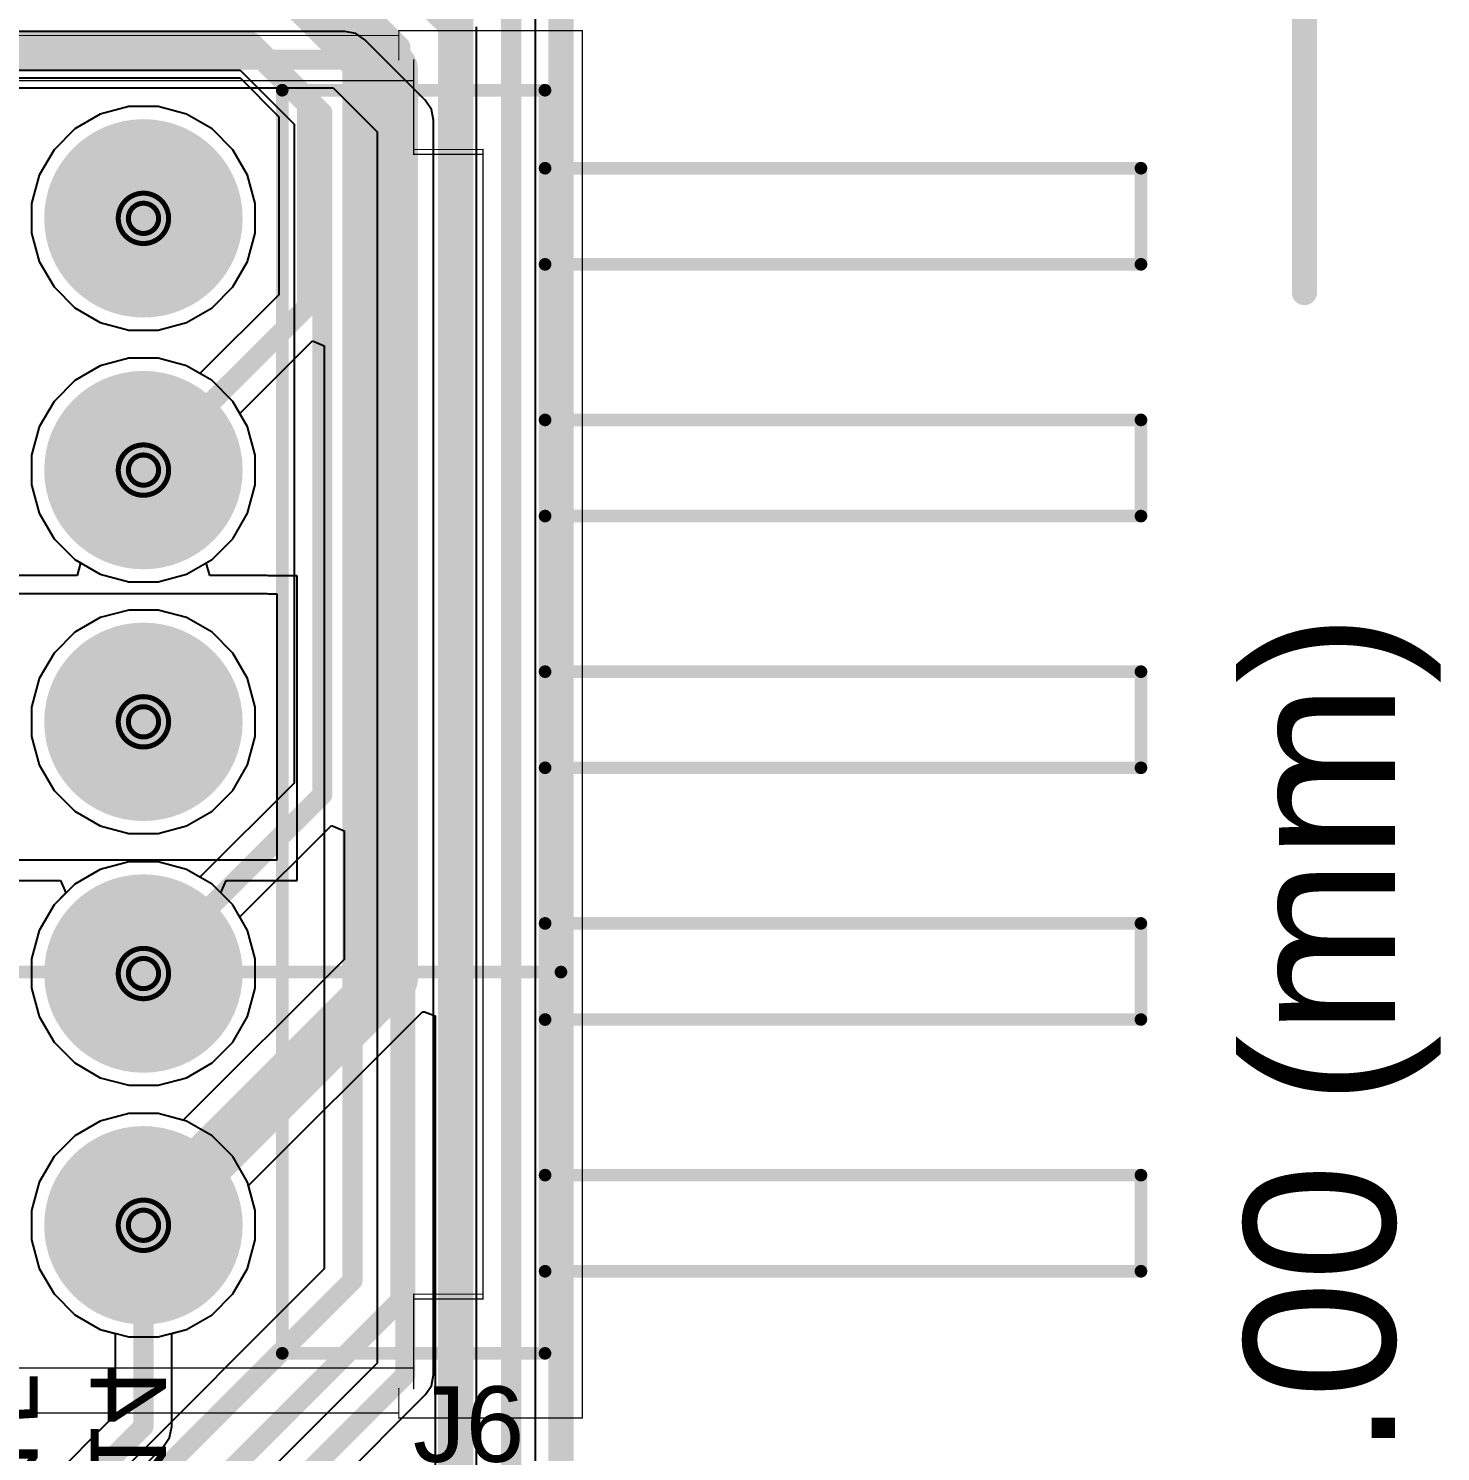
# Model space of a CAD drawing. Header units: inches. Extents: x -6 to 430, y 0 to 90.
# Drawn here: x 39.63 to 53.87, y 20.16 to 34.52 of the extents above; entities that cross this region are included whole.
import ezdxf

# ---------------------------------------------------------------- set-up
doc = ezdxf.new("R2010")
doc.units = ezdxf.units.IN
for name, color, linetype in [('Board_Outline', 56, 'Continuous'), ('Bottom Layer', 5, 'Continuous'), ('Bottom Overlay', 54, 'Continuous'), ('Bottom Solder', 6, 'Continuous'), ('Drill Drawing', 1, 'Continuous'), ('Layer 1', 16, 'Continuous'), ('Layer 2', 76, 'Continuous'), ('Mechanical 1', 6, 'Continuous'), ('Multi-Layer', 9, 'Continuous'), ('Pad Holes', 156, 'Continuous'), ('Top Layer', 1, 'Continuous'), ('Top Overlay', 2, 'Continuous'), ('Top Solder', 216, 'Continuous')]:
    doc.layers.add(name, color=color, linetype=linetype)
doc.styles.add('Arial', font='', dxfattribs={"height": 0.2})
doc.styles.get('Arial').set_extended_font_data('Arial')

msp = doc.modelspace()

# ---------------------------------------------------------------- hatches: boundary and pattern name
at = {"layer": 'Bottom Layer'}
h = msp.add_hatch(color=5, dxfattribs=at)
edge = h.paths.add_edge_path()
edge.add_arc((40.789, 32.605), 0.95, 0, 360)
h = msp.add_hatch(color=5, dxfattribs=at)
edge = h.paths.add_edge_path()
edge.add_arc((40.789, 30.065), 0.95, 0, 360)
h = msp.add_hatch(color=5, dxfattribs=at)
edge = h.paths.add_edge_path()
edge.add_arc((40.789, 27.525), 0.95, 0, 360)
h = msp.add_hatch(color=5, dxfattribs=at)
edge = h.paths.add_edge_path()
edge.add_arc((40.789, 24.985), 0.95, 0, 360)
h = msp.add_hatch(color=5, dxfattribs=at)
edge = h.paths.add_edge_path()
edge.add_arc((40.789, 22.445), 0.95, 0, 360)
at = {"layer": 'Bottom Solder'}
h = msp.add_hatch(color=6, dxfattribs=at)
edge = h.paths.add_edge_path()
edge.add_arc((40.789, 32.605), 1.001, 0, 360)
h = msp.add_hatch(color=6, dxfattribs=at)
edge = h.paths.add_edge_path()
edge.add_arc((40.789, 30.065), 1.001, 0, 360)
h = msp.add_hatch(color=6, dxfattribs=at)
edge = h.paths.add_edge_path()
edge.add_arc((40.789, 27.525), 1.001, 0, 360)
h = msp.add_hatch(color=6, dxfattribs=at)
edge = h.paths.add_edge_path()
edge.add_arc((40.789, 24.985), 1.001, 0, 360)
h = msp.add_hatch(color=6, dxfattribs=at)
edge = h.paths.add_edge_path()
edge.add_arc((40.789, 22.445), 1.001, 0, 360)
at = {"layer": 'Layer 1'}
h = msp.add_hatch(color=16, dxfattribs=at)
edge = h.paths.add_edge_path()
edge.add_arc((40.789, 32.605), 0.95, 0, 360)
h = msp.add_hatch(color=16, dxfattribs=at)
edge = h.paths.add_edge_path()
edge.add_arc((40.789, 30.065), 0.95, 0, 360)
h = msp.add_hatch(color=16, dxfattribs=at)
edge = h.paths.add_edge_path()
edge.add_arc((40.789, 27.525), 0.95, 0, 360)
h = msp.add_hatch(color=16, dxfattribs=at)
edge = h.paths.add_edge_path()
edge.add_arc((40.789, 24.985), 0.95, 0, 360)
h = msp.add_hatch(color=16, dxfattribs=at)
edge = h.paths.add_edge_path()
edge.add_arc((40.789, 22.445), 0.95, 0, 360)
at = {"layer": 'Layer 2'}
h = msp.add_hatch(color=76, dxfattribs=at)
edge = h.paths.add_edge_path()
edge.add_arc((40.789, 32.605), 0.95, 0, 360)
h = msp.add_hatch(color=76, dxfattribs=at)
edge = h.paths.add_edge_path()
edge.add_arc((40.789, 30.065), 0.95, 0, 360)
h = msp.add_hatch(color=76, dxfattribs=at)
edge = h.paths.add_edge_path()
edge.add_arc((40.789, 27.525), 0.95, 0, 360)
h = msp.add_hatch(color=76, dxfattribs=at)
edge = h.paths.add_edge_path()
edge.add_arc((40.789, 24.985), 0.95, 0, 360)
h = msp.add_hatch(color=76, dxfattribs=at)
edge = h.paths.add_edge_path()
edge.add_arc((40.789, 22.445), 0.95, 0, 360)
at = {"layer": 'Multi-Layer'}
h = msp.add_hatch(color=9, dxfattribs=at)
edge = h.paths.add_edge_path()
edge.add_arc((40.789, 32.605), 0.95, 0, 360)
h = msp.add_hatch(color=9, dxfattribs=at)
edge = h.paths.add_edge_path()
edge.add_arc((40.789, 30.065), 0.95, 0, 360)
h = msp.add_hatch(color=9, dxfattribs=at)
edge = h.paths.add_edge_path()
edge.add_arc((40.789, 27.525), 0.95, 0, 360)
h = msp.add_hatch(color=9, dxfattribs=at)
edge = h.paths.add_edge_path()
edge.add_arc((40.789, 24.985), 0.95, 0, 360)
h = msp.add_hatch(color=9, dxfattribs=at)
edge = h.paths.add_edge_path()
edge.add_arc((40.789, 22.445), 0.95, 0, 360)
at = {"layer": 'Pad Holes'}
h = msp.add_hatch(color=7, dxfattribs=at)
edge = h.paths.add_edge_path()
edge.add_arc((40.789, 32.605), 0.515, 0, 360)
h = msp.add_hatch(color=7, dxfattribs=at)
edge = h.paths.add_edge_path()
edge.add_arc((40.789, 30.065), 0.515, 0, 360)
h = msp.add_hatch(color=7, dxfattribs=at)
edge = h.paths.add_edge_path()
edge.add_arc((40.789, 27.525), 0.515, 0, 360)
h = msp.add_hatch(color=7, dxfattribs=at)
edge = h.paths.add_edge_path()
edge.add_arc((40.789, 24.985), 0.515, 0, 360)
h = msp.add_hatch(color=7, dxfattribs=at)
edge = h.paths.add_edge_path()
edge.add_arc((40.789, 22.445), 0.515, 0, 360)
at = {"layer": 'Top Layer'}
h = msp.add_hatch(color=1, dxfattribs=at)
edge = h.paths.add_edge_path()
edge.add_arc((40.789, 32.605), 0.95, 0, 360)
h = msp.add_hatch(color=1, dxfattribs=at)
edge = h.paths.add_edge_path()
edge.add_arc((40.789, 30.065), 0.95, 0, 360)
h = msp.add_hatch(color=1, dxfattribs=at)
edge = h.paths.add_edge_path()
edge.add_arc((40.789, 27.525), 0.95, 0, 360)
h = msp.add_hatch(color=1, dxfattribs=at)
edge = h.paths.add_edge_path()
edge.add_arc((40.789, 24.985), 0.95, 0, 360)
h = msp.add_hatch(color=1, dxfattribs=at)
edge = h.paths.add_edge_path()
edge.add_arc((40.789, 22.445), 0.95, 0, 360)
at = {"layer": 'Top Solder'}
h = msp.add_hatch(color=216, dxfattribs=at)
edge = h.paths.add_edge_path()
edge.add_arc((40.789, 32.605), 1.001, 0, 360)
h = msp.add_hatch(color=216, dxfattribs=at)
edge = h.paths.add_edge_path()
edge.add_arc((40.789, 30.065), 1.001, 0, 360)
h = msp.add_hatch(color=216, dxfattribs=at)
edge = h.paths.add_edge_path()
edge.add_arc((40.789, 27.525), 1.001, 0, 360)
h = msp.add_hatch(color=216, dxfattribs=at)
edge = h.paths.add_edge_path()
edge.add_arc((40.789, 24.985), 1.001, 0, 360)
h = msp.add_hatch(color=216, dxfattribs=at)
edge = h.paths.add_edge_path()
edge.add_arc((40.789, 22.445), 1.001, 0, 360)

# ---------------------------------------------------------------- linework, layer by layer
at = {"layer": 'Board_Outline'}
for points in [[(45, 0, 0.254, 0.254, 0), (45, 50, 0.254, 0.254, 0)], [(22.5, 25, 0.127, 0.127, 0), (45, 25, 0.127, 0.127, 0)]]:
    msp.add_lwpolyline(points, format="xyseb", dxfattribs=at)
msp.add_lwpolyline([(44.968, 25, 0.0635, 0.0635, 1), (45.032, 25, 0.0635, 0.0635, 1)], format="xyseb", close=True, dxfattribs=at)
at = {"layer": 'Bottom Layer'}
for p, q in [((44.741, 35.955), (44.741, 14.468)), ((44.147, 18.483), (44.147, 34.536)), ((37.002, 34.022), (41.763, 34.022)), ((41.763, 34.022), (42.155, 33.63)), ((42.155, 33.63), (42.155, 31.834)), ((42.155, 31.834), (41.359, 31.038)), ((41.762, 30.636), (42.495, 31.369)), ((42.495, 31.369), (42.613, 31.32)), ((42.613, 31.32), (42.613, 22.005)), ((40.641, 31.193), (40.354, 31.116)), ((40.938, 31.193), (40.641, 31.193)), ((41.225, 31.116), (40.938, 31.193)), ((40.354, 31.116), (40.097, 30.968)), ((41.359, 31.038), (41.225, 31.116)), ((40.097, 30.968), (39.887, 30.758)), ((39.887, 30.758), (39.738, 30.501)), ((41.84, 30.501), (41.762, 30.636)), ((39.738, 30.501), (39.661, 30.214)), ((41.917, 30.214), (41.84, 30.501)), ((39.661, 30.214), (39.661, 29.917)), ((41.917, 29.917), (41.917, 30.214)), ((39.661, 29.917), (39.738, 29.63)), ((41.84, 29.63), (41.917, 29.917)), ((39.738, 29.63), (39.887, 29.373)), ((41.692, 29.373), (41.84, 29.63)), ((39.887, 29.373), (40.097, 29.163)), ((41.482, 29.163), (41.692, 29.373)), ((40.097, 29.163), (40.354, 29.014)), ((41.225, 29.014), (41.482, 29.163)), ((40.354, 29.014), (40.641, 28.938)), ((40.938, 28.938), (41.225, 29.014)), ((40.641, 28.938), (40.938, 28.938)), ((40.354, 28.576), (40.097, 28.428)), ((40.641, 28.653), (40.354, 28.576)), ((40.938, 28.653), (40.641, 28.653)), ((41.225, 28.576), (40.938, 28.653)), ((41.482, 28.428), (41.225, 28.576)), ((40.097, 28.428), (39.887, 28.218)), ((41.692, 28.218), (41.482, 28.428)), ((39.887, 28.218), (39.738, 27.961)), ((41.84, 27.961), (41.692, 28.218)), ((39.738, 27.961), (39.661, 27.674)), ((41.917, 27.674), (41.84, 27.961)), ((39.661, 27.674), (39.661, 27.377)), ((41.917, 27.377), (41.917, 27.674)), ((39.661, 27.377), (39.738, 27.09)), ((41.84, 27.09), (41.917, 27.377)), ((39.738, 27.09), (39.887, 26.833)), ((41.692, 26.833), (41.84, 27.09)), ((39.887, 26.833), (40.097, 26.623)), ((41.482, 26.623), (41.692, 26.833)), ((40.097, 26.623), (40.354, 26.474)), ((41.225, 26.474), (41.482, 26.623)), ((40.354, 26.474), (40.641, 26.398)), ((40.938, 26.398), (41.225, 26.474)), ((40.641, 26.398), (40.938, 26.398)), ((40.354, 26.036), (40.097, 25.888)), ((40.641, 26.113), (40.354, 26.036)), ((40.938, 26.113), (40.641, 26.113)), ((41.225, 26.036), (40.938, 26.113)), ((41.482, 25.888), (41.225, 26.036)), ((40.097, 25.888), (39.887, 25.678)), ((41.692, 25.678), (41.482, 25.888)), ((39.887, 25.678), (39.738, 25.421)), ((41.84, 25.421), (41.692, 25.678)), ((39.738, 25.421), (39.661, 25.134)), ((41.917, 25.134), (41.84, 25.421)), ((39.661, 25.134), (39.661, 24.837)), ((41.917, 24.837), (41.917, 25.134)), ((39.661, 24.837), (39.738, 24.55)), ((41.84, 24.55), (41.917, 24.837)), ((39.738, 24.55), (39.887, 24.293)), ((41.692, 24.293), (41.84, 24.55)), ((39.887, 24.293), (40.097, 24.083)), ((41.482, 24.083), (41.692, 24.293)), ((40.097, 24.083), (40.354, 23.934)), ((41.225, 23.934), (41.482, 24.083)), ((40.354, 23.934), (40.641, 23.858)), ((40.641, 23.858), (40.938, 23.858)), ((40.938, 23.858), (41.225, 23.934)), ((40.641, 23.573), (40.354, 23.496)), ((40.938, 23.573), (40.641, 23.573)), ((41.225, 23.496), (40.938, 23.573)), ((40.354, 23.496), (40.097, 23.348)), ((41.482, 23.348), (41.225, 23.496)), ((40.097, 23.348), (39.887, 23.138)), ((41.692, 23.138), (41.482, 23.348)), ((39.887, 23.138), (39.738, 22.881)), ((41.84, 22.881), (41.692, 23.138)), ((39.738, 22.881), (39.661, 22.594)), ((41.917, 22.594), (41.84, 22.881)), ((39.661, 22.594), (39.661, 22.297)), ((41.917, 22.297), (41.917, 22.594)), ((39.661, 22.297), (39.738, 22.01)), ((41.84, 22.01), (41.917, 22.297)), ((42.613, 22.005), (39.548, 18.94)), ((39.738, 22.01), (39.887, 21.753)), ((41.692, 21.753), (41.84, 22.01)), ((39.887, 21.753), (40.097, 21.543)), ((41.482, 21.543), (41.692, 21.753)), ((40.097, 21.543), (40.354, 21.394)), ((41.225, 21.394), (41.482, 21.543)), ((40.354, 21.394), (40.641, 21.318)), ((40.641, 21.318), (40.938, 21.318)), ((40.938, 21.318), (41.225, 21.394))]:
    msp.add_line(p, q, dxfattribs=at)
for points in [[(41.79, 36.608, 0.203, 0.203, 0), (43.863, 34.536, 0.203, 0.203, 0)], [(41.91, 35.806, 0.203, 0.203, 0), (43.38, 34.336, 0.203, 0.203, 0)], [(42.03, 35.003, 0.203, 0.203, 0), (42.897, 34.136, 0.203, 0.203, 0)], [(43.863, 18.483, 0.203, 0.203, 0), (43.863, 34.536, 0.203, 0.203, 0)], [(36.884, 34.307, 0.203, 0.203, 0), (41.881, 34.307, 0.203, 0.203, 0)], [(41.881, 34.307, 0.203, 0.203, 0), (42.44, 33.748, 0.203, 0.203, 0)], [(43.38, 21.687, 0.203, 0.203, 0), (43.38, 34.336, 0.203, 0.203, 0)], [(42.897, 21.887, 0.203, 0.203, 0), (42.897, 34.136, 0.203, 0.203, 0)], [(42.44, 31.716, 0.203, 0.203, 0), (42.44, 33.748, 0.203, 0.203, 0)], [(40.789, 30.065, 0.203, 0.203, 0), (42.44, 31.716, 0.203, 0.203, 0)], [(39.392, 18.381, 0.203, 0.203, 0), (42.897, 21.887, 0.203, 0.203, 0)], [(40.662, 18.969, 0.203, 0.203, 0), (43.38, 21.687, 0.203, 0.203, 0)]]:
    msp.add_lwpolyline(points, format="xyseb", dxfattribs=at)
for points in [[(43.812, 34.536, 0.102, 0.102, 1), (43.913, 34.536, 0.102, 0.102, 1)], [(43.812, 34.536, 0.102, 0.102, 1), (43.913, 34.536, 0.102, 0.102, 1)], [(41.831, 34.307, 0.102, 0.102, 1), (41.932, 34.307, 0.102, 0.102, 1)], [(41.831, 34.307, 0.102, 0.102, 1), (41.932, 34.307, 0.102, 0.102, 1)], [(43.329, 34.336, 0.102, 0.102, 1), (43.431, 34.336, 0.102, 0.102, 1)], [(43.329, 34.336, 0.102, 0.102, 1), (43.431, 34.336, 0.102, 0.102, 1)], [(42.847, 34.136, 0.102, 0.102, 1), (42.948, 34.136, 0.102, 0.102, 1)], [(42.847, 34.136, 0.102, 0.102, 1), (42.948, 34.136, 0.102, 0.102, 1)], [(42.389, 33.748, 0.102, 0.102, 1), (42.491, 33.748, 0.102, 0.102, 1)], [(42.389, 33.748, 0.102, 0.102, 1), (42.491, 33.748, 0.102, 0.102, 1)], [(42.389, 31.716, 0.102, 0.102, 1), (42.491, 31.716, 0.102, 0.102, 1)], [(42.389, 31.716, 0.102, 0.102, 1), (42.491, 31.716, 0.102, 0.102, 1)], [(40.738, 30.065, 0.102, 0.102, 1), (40.84, 30.065, 0.102, 0.102, 1)], [(42.847, 21.887, 0.102, 0.102, 1), (42.948, 21.887, 0.102, 0.102, 1)], [(42.847, 21.887, 0.102, 0.102, 1), (42.948, 21.887, 0.102, 0.102, 1)], [(43.329, 21.687, 0.102, 0.102, 1), (43.431, 21.687, 0.102, 0.102, 1)], [(43.329, 21.687, 0.102, 0.102, 1), (43.431, 21.687, 0.102, 0.102, 1)]]:
    msp.add_lwpolyline(points, format="xyseb", close=True, dxfattribs=at)
at = {"layer": 'Drill Drawing'}
for points in [[(41.043, 32.605, 0.0508, 0.0508, 1), (40.535, 32.605, 0.0508, 0.0508, 1)], [(40.942, 32.605, 0.0508, 0.0508, 1), (40.637, 32.605, 0.0508, 0.0508, 1)], [(40.522, 32.605, 0.0254, 0.0254, 1), (40.548, 32.605, 0.0254, 0.0254, 1)], [(40.624, 32.605, 0.0254, 0.0254, 1), (40.649, 32.605, 0.0254, 0.0254, 1)], [(40.929, 32.605, 0.0254, 0.0254, 1), (40.954, 32.605, 0.0254, 0.0254, 1)], [(41.03, 32.605, 0.0254, 0.0254, 1), (41.056, 32.605, 0.0254, 0.0254, 1)], [(41.043, 30.065, 0.0508, 0.0508, 1), (40.535, 30.065, 0.0508, 0.0508, 1)], [(40.942, 30.065, 0.0508, 0.0508, 1), (40.637, 30.065, 0.0508, 0.0508, 1)], [(40.522, 30.065, 0.0254, 0.0254, 1), (40.548, 30.065, 0.0254, 0.0254, 1)], [(40.624, 30.065, 0.0254, 0.0254, 1), (40.649, 30.065, 0.0254, 0.0254, 1)], [(40.929, 30.065, 0.0254, 0.0254, 1), (40.954, 30.065, 0.0254, 0.0254, 1)], [(41.03, 30.065, 0.0254, 0.0254, 1), (41.056, 30.065, 0.0254, 0.0254, 1)], [(41.043, 27.525, 0.0508, 0.0508, 1), (40.535, 27.525, 0.0508, 0.0508, 1)], [(40.942, 27.525, 0.0508, 0.0508, 1), (40.637, 27.525, 0.0508, 0.0508, 1)], [(40.522, 27.525, 0.0254, 0.0254, 1), (40.548, 27.525, 0.0254, 0.0254, 1)], [(40.624, 27.525, 0.0254, 0.0254, 1), (40.649, 27.525, 0.0254, 0.0254, 1)], [(40.929, 27.525, 0.0254, 0.0254, 1), (40.954, 27.525, 0.0254, 0.0254, 1)], [(41.03, 27.525, 0.0254, 0.0254, 1), (41.056, 27.525, 0.0254, 0.0254, 1)], [(41.043, 24.985, 0.0508, 0.0508, 1), (40.535, 24.985, 0.0508, 0.0508, 1)], [(40.942, 24.985, 0.0508, 0.0508, 1), (40.637, 24.985, 0.0508, 0.0508, 1)], [(40.522, 24.985, 0.0254, 0.0254, 1), (40.548, 24.985, 0.0254, 0.0254, 1)], [(40.624, 24.985, 0.0254, 0.0254, 1), (40.649, 24.985, 0.0254, 0.0254, 1)], [(40.929, 24.985, 0.0254, 0.0254, 1), (40.954, 24.985, 0.0254, 0.0254, 1)], [(41.03, 24.985, 0.0254, 0.0254, 1), (41.056, 24.985, 0.0254, 0.0254, 1)], [(41.043, 22.445, 0.0508, 0.0508, 1), (40.535, 22.445, 0.0508, 0.0508, 1)], [(40.942, 22.445, 0.0508, 0.0508, 1), (40.637, 22.445, 0.0508, 0.0508, 1)], [(40.522, 22.445, 0.0254, 0.0254, 1), (40.548, 22.445, 0.0254, 0.0254, 1)], [(40.624, 22.445, 0.0254, 0.0254, 1), (40.649, 22.445, 0.0254, 0.0254, 1)], [(40.929, 22.445, 0.0254, 0.0254, 1), (40.954, 22.445, 0.0254, 0.0254, 1)], [(41.03, 22.445, 0.0254, 0.0254, 1), (41.056, 22.445, 0.0254, 0.0254, 1)]]:
    msp.add_lwpolyline(points, format="xyseb", close=True, dxfattribs=at)
at = {"layer": 'Layer 1'}
for p, q in [((33.871, 34.099), (41.763, 34.099)), ((41.763, 34.099), (42.308, 33.554)), ((42.308, 33.554), (42.308, 26.907)), ((40.641, 31.193), (40.354, 31.116)), ((40.938, 31.193), (40.641, 31.193)), ((41.225, 31.116), (40.938, 31.193)), ((40.354, 31.116), (40.097, 30.968)), ((41.482, 30.968), (41.225, 31.116)), ((40.097, 30.968), (39.887, 30.758)), ((41.692, 30.758), (41.482, 30.968)), ((39.887, 30.758), (39.738, 30.501)), ((41.84, 30.501), (41.692, 30.758)), ((39.738, 30.501), (39.661, 30.214)), ((41.917, 30.214), (41.84, 30.501)), ((39.661, 30.214), (39.661, 29.917)), ((41.917, 29.917), (41.917, 30.214)), ((39.661, 29.917), (39.738, 29.63)), ((41.84, 29.63), (41.917, 29.917)), ((39.738, 29.63), (39.887, 29.373)), ((41.692, 29.373), (41.84, 29.63)), ((39.887, 29.373), (40.097, 29.163)), ((41.482, 29.163), (41.692, 29.373)), ((40.097, 29.163), (40.354, 29.014)), ((41.225, 29.014), (41.482, 29.163)), ((40.354, 29.014), (40.641, 28.938)), ((40.938, 28.938), (41.225, 29.014)), ((40.641, 28.938), (40.938, 28.938)), ((40.354, 28.576), (40.097, 28.428)), ((40.641, 28.653), (40.354, 28.576)), ((40.938, 28.653), (40.641, 28.653)), ((41.225, 28.576), (40.938, 28.653)), ((41.482, 28.428), (41.225, 28.576)), ((40.097, 28.428), (39.887, 28.218)), ((41.692, 28.218), (41.482, 28.428)), ((39.887, 28.218), (39.738, 27.961)), ((41.84, 27.961), (41.692, 28.218)), ((39.738, 27.961), (39.661, 27.674)), ((41.917, 27.674), (41.84, 27.961)), ((39.661, 27.674), (39.661, 27.377)), ((41.917, 27.377), (41.917, 27.674)), ((39.661, 27.377), (39.738, 27.09)), ((41.84, 27.09), (41.917, 27.377)), ((39.738, 27.09), (39.887, 26.833)), ((41.692, 26.833), (41.84, 27.09)), ((42.308, 26.907), (41.359, 25.958)), ((39.887, 26.833), (40.097, 26.623)), ((41.482, 26.623), (41.692, 26.833)), ((40.097, 26.623), (40.354, 26.474)), ((41.225, 26.474), (41.482, 26.623)), ((40.354, 26.474), (40.641, 26.398)), ((40.938, 26.398), (41.225, 26.474)), ((41.762, 25.556), (42.685, 26.479)), ((42.685, 26.479), (42.812, 26.426)), ((42.812, 26.426), (42.812, 25.128)), ((40.641, 26.398), (40.938, 26.398)), ((40.354, 26.036), (40.097, 25.888)), ((40.641, 26.113), (40.354, 26.036)), ((40.938, 26.113), (40.641, 26.113)), ((41.225, 26.036), (40.938, 26.113)), ((41.359, 25.958), (41.225, 26.036)), ((40.097, 25.888), (39.887, 25.678)), ((39.887, 25.678), (39.738, 25.421)), ((39.738, 25.421), (39.661, 25.134)), ((41.84, 25.421), (41.762, 25.556)), ((41.917, 25.134), (41.84, 25.421)), ((39.661, 25.134), (39.661, 24.837)), ((41.917, 24.837), (41.917, 25.134)), ((42.812, 25.128), (41.19, 23.506)), ((39.661, 24.837), (39.738, 24.55)), ((41.84, 24.55), (41.917, 24.837)), ((41.849, 22.846), (43.603, 24.6)), ((43.603, 24.6), (43.624, 24.599)), ((43.624, 24.599), (43.73, 24.559)), ((43.73, 24.559), (43.73, 2.599)), ((39.738, 24.55), (39.887, 24.293)), ((41.692, 24.293), (41.84, 24.55)), ((39.887, 24.293), (40.097, 24.083)), ((41.482, 24.083), (41.692, 24.293)), ((40.097, 24.083), (40.354, 23.934)), ((41.225, 23.934), (41.482, 24.083)), ((40.354, 23.934), (40.641, 23.858)), ((40.641, 23.858), (40.938, 23.858)), ((40.938, 23.858), (41.225, 23.934)), ((40.641, 23.573), (40.354, 23.496)), ((40.938, 23.573), (40.641, 23.573)), ((41.19, 23.506), (40.938, 23.573)), ((40.354, 23.496), (40.097, 23.348)), ((40.097, 23.348), (39.887, 23.138)), ((39.887, 23.138), (39.738, 22.881)), ((39.738, 22.881), (39.661, 22.594)), ((41.917, 22.594), (41.849, 22.846)), ((39.661, 22.594), (39.661, 22.297)), ((41.917, 22.297), (41.917, 22.594)), ((39.661, 22.297), (39.738, 22.01)), ((41.84, 22.01), (41.917, 22.297)), ((39.738, 22.01), (39.887, 21.753)), ((41.692, 21.753), (41.84, 22.01)), ((39.887, 21.753), (40.097, 21.543)), ((41.482, 21.543), (41.692, 21.753)), ((40.097, 21.543), (40.354, 21.394)), ((41.225, 21.394), (41.482, 21.543)), ((40.354, 21.394), (40.641, 21.318)), ((40.641, 21.318), (40.938, 21.318)), ((40.938, 21.318), (41.225, 21.394))]:
    msp.add_line(p, q, dxfattribs=at)
for points in [[(39.472, 37.914, 0.559, 0.559, 0), (43.278, 34.107, 0.559, 0.559, 0)], [(44.498, 34.891, 0.203, 0.203, 0), (44.498, 2.202, 0.203, 0.203, 0)], [(44.015, 34.692, 0.203, 0.203, 0), (44.015, 2.481, 0.203, 0.203, 0)], [(33.753, 34.383, 0.203, 0.203, 0), (41.881, 34.383, 0.203, 0.203, 0)], [(41.881, 34.383, 0.203, 0.203, 0), (42.593, 33.672, 0.203, 0.203, 0)], [(43.278, 24.935, 0.559, 0.559, 0), (43.278, 34.107, 0.559, 0.559, 0)], [(42.593, 26.789, 0.203, 0.203, 0), (42.593, 33.672, 0.203, 0.203, 0)], [(40.789, 24.985, 0.203, 0.203, 0), (42.593, 26.789, 0.203, 0.203, 0)], [(40.789, 22.445, 0.559, 0.559, 0), (43.278, 24.935, 0.559, 0.559, 0)]]:
    msp.add_lwpolyline(points, format="xyseb", dxfattribs=at)
for points in [[(41.831, 34.383, 0.102, 0.102, 1), (41.932, 34.383, 0.102, 0.102, 1)], [(41.831, 34.383, 0.102, 0.102, 1), (41.932, 34.383, 0.102, 0.102, 1)], [(43.139, 34.107, 0.279, 0.279, 1), (43.418, 34.107, 0.279, 0.279, 1)], [(43.139, 34.107, 0.279, 0.279, 1), (43.418, 34.107, 0.279, 0.279, 1)], [(42.542, 33.672, 0.102, 0.102, 1), (42.643, 33.672, 0.102, 0.102, 1)], [(42.542, 33.672, 0.102, 0.102, 1), (42.643, 33.672, 0.102, 0.102, 1)], [(42.542, 26.789, 0.102, 0.102, 1), (42.643, 26.789, 0.102, 0.102, 1)], [(42.542, 26.789, 0.102, 0.102, 1), (42.643, 26.789, 0.102, 0.102, 1)], [(43.139, 24.935, 0.279, 0.279, 1), (43.418, 24.935, 0.279, 0.279, 1)], [(43.139, 24.935, 0.279, 0.279, 1), (43.418, 24.935, 0.279, 0.279, 1)], [(40.738, 24.985, 0.102, 0.102, 1), (40.84, 24.985, 0.102, 0.102, 1)], [(40.649, 22.445, 0.279, 0.279, 1), (40.929, 22.445, 0.279, 0.279, 1)]]:
    msp.add_lwpolyline(points, format="xyseb", close=True, dxfattribs=at)
at = {"layer": 'Layer 2'}
for p, q in [((44.741, 43.985), (44.741, 9.695)), ((40.354, 33.656), (40.097, 33.508)), ((40.641, 33.733), (40.354, 33.656)), ((40.938, 33.733), (40.641, 33.733)), ((41.225, 33.656), (40.938, 33.733)), ((41.482, 33.508), (41.225, 33.656)), ((40.097, 33.508), (39.887, 33.298)), ((41.692, 33.298), (41.482, 33.508)), ((39.887, 33.298), (39.738, 33.041)), ((41.84, 33.041), (41.692, 33.298)), ((39.738, 33.041), (39.661, 32.754)), ((41.917, 32.754), (41.84, 33.041)), ((39.661, 32.754), (39.661, 32.457)), ((41.917, 32.457), (41.917, 32.754)), ((39.661, 32.457), (39.738, 32.17)), ((41.84, 32.17), (41.917, 32.457)), ((39.738, 32.17), (39.887, 31.913)), ((41.692, 31.913), (41.84, 32.17)), ((39.887, 31.913), (40.097, 31.703)), ((41.482, 31.703), (41.692, 31.913)), ((40.097, 31.703), (40.354, 31.554)), ((41.225, 31.554), (41.482, 31.703)), ((40.354, 31.554), (40.641, 31.478)), ((40.641, 31.478), (40.938, 31.478)), ((40.938, 31.478), (41.225, 31.554)), ((40.641, 31.193), (40.354, 31.116)), ((40.938, 31.193), (40.641, 31.193)), ((41.225, 31.116), (40.938, 31.193)), ((40.354, 31.116), (40.097, 30.968)), ((41.482, 30.968), (41.225, 31.116)), ((40.097, 30.968), (39.887, 30.758)), ((41.692, 30.758), (41.482, 30.968)), ((39.887, 30.758), (39.738, 30.501)), ((41.84, 30.501), (41.692, 30.758)), ((39.738, 30.501), (39.661, 30.214)), ((41.917, 30.214), (41.84, 30.501)), ((39.661, 30.214), (39.661, 29.917)), ((41.917, 29.917), (41.917, 30.214)), ((39.661, 29.917), (39.738, 29.63)), ((41.84, 29.63), (41.917, 29.917)), ((39.738, 29.63), (39.887, 29.373)), ((41.692, 29.373), (41.84, 29.63)), ((39.887, 29.373), (40.097, 29.163)), ((41.482, 29.163), (41.692, 29.373)), ((40.097, 29.163), (40.155, 29.129)), ((41.423, 29.129), (41.482, 29.163)), ((40.155, 29.129), (40.121, 29.002)), ((41.457, 29.002), (41.423, 29.129)), ((40.121, 29.002), (38.917, 29.002)), ((42.005, 29.002), (41.457, 29.002)), ((42.015, 29), (42.005, 29.002)), ((42.033, 29), (42.015, 29)), ((42.05, 28.997), (42.033, 29)), ((42.339, 28.997), (42.05, 28.997)), ((42.339, 25.925), (42.339, 28.997)), ((11.216, 28.821), (42.005, 28.821)), ((42.005, 28.821), (42.015, 28.819)), ((42.015, 28.819), (42.033, 28.819)), ((42.033, 28.819), (42.05, 28.815)), ((42.05, 28.815), (42.135, 28.815)), ((42.135, 28.815), (42.135, 26.128)), ((42.135, 26.128), (36.928, 26.128)), ((39.084, 25.925), (39.954, 25.925)), ((39.954, 25.925), (40.007, 25.798)), ((41.571, 25.798), (41.624, 25.925)), ((41.624, 25.925), (42.339, 25.925)), ((40.007, 25.798), (39.887, 25.678)), ((41.692, 25.678), (41.571, 25.798)), ((39.887, 25.678), (39.738, 25.421)), ((41.84, 25.421), (41.692, 25.678)), ((39.738, 25.421), (39.661, 25.134)), ((41.917, 25.134), (41.84, 25.421)), ((39.661, 25.134), (39.661, 24.837)), ((41.917, 24.837), (41.917, 25.134)), ((39.661, 24.837), (39.738, 24.55)), ((41.84, 24.55), (41.917, 24.837)), ((39.738, 24.55), (39.887, 24.293)), ((41.692, 24.293), (41.84, 24.55)), ((39.887, 24.293), (40.097, 24.083)), ((41.482, 24.083), (41.692, 24.293)), ((40.097, 24.083), (40.354, 23.934)), ((41.225, 23.934), (41.482, 24.083)), ((40.354, 23.934), (40.641, 23.858)), ((40.641, 23.858), (40.938, 23.858)), ((40.938, 23.858), (41.225, 23.934)), ((40.641, 23.573), (40.354, 23.496)), ((40.938, 23.573), (40.641, 23.573)), ((41.225, 23.496), (40.938, 23.573)), ((40.354, 23.496), (40.097, 23.348)), ((41.482, 23.348), (41.225, 23.496)), ((40.097, 23.348), (39.887, 23.138)), ((41.692, 23.138), (41.482, 23.348)), ((39.887, 23.138), (39.738, 22.881)), ((41.84, 22.881), (41.692, 23.138)), ((39.738, 22.881), (39.661, 22.594)), ((41.917, 22.594), (41.84, 22.881)), ((39.661, 22.594), (39.661, 22.297)), ((41.917, 22.297), (41.917, 22.594)), ((39.661, 22.297), (39.738, 22.01)), ((41.84, 22.01), (41.917, 22.297)), ((39.738, 22.01), (39.887, 21.753)), ((41.692, 21.753), (41.84, 22.01)), ((39.887, 21.753), (40.097, 21.543)), ((41.482, 21.543), (41.692, 21.753)), ((40.097, 21.543), (40.354, 21.394)), ((41.225, 21.394), (41.482, 21.543)), ((40.354, 21.394), (40.641, 21.318)), ((40.641, 21.318), (40.938, 21.318)), ((40.938, 21.318), (41.225, 21.394))]:
    msp.add_line(p, q, dxfattribs=at)
at = {"layer": 'Mechanical 1'}
for points in [[(52.499, 31.856, 0.254, 0.254, 0), (52.499, 50, 0.254, 0.254, 0)], [(43.365, 34.5, 0.0127, 0.0127, 0), (45.215, 34.5, 0.0127, 0.0127, 0)], [(43.365, 34.204, 0.0127, 0.0127, 0), (43.365, 34.5, 0.0127, 0.0127, 0)], [(45.215, 20.5, 0.0127, 0.0127, 0), (45.215, 34.5, 0.0127, 0.0127, 0)], [(32.915, 34.45, 0.0127, 0.0127, 0), (43.365, 34.45, 0.0127, 0.0127, 0)], [(43.515, 33.25, 0.0127, 0.0127, 0), (43.515, 34.204, 0.0127, 0.0127, 0)], [(32.465, 33.995, 0.0127, 0.0127, 0), (43.515, 33.995, 0.0127, 0.0127, 0)], [(43.515, 33.3, 0.0127, 0.0127, 0), (44.215, 33.3, 0.0127, 0.0127, 0)], [(43.515, 33.25, 0.0127, 0.0127, 0), (44.215, 33.25, 0.0127, 0.0127, 0)], [(44.215, 21.7, 0.0127, 0.0127, 0), (44.215, 33.3, 0.0127, 0.0127, 0)], [(43.515, 21.75, 0.0127, 0.0127, 0), (44.215, 21.75, 0.0127, 0.0127, 0)], [(43.515, 20.796, 0.0127, 0.0127, 0), (43.515, 21.75, 0.0127, 0.0127, 0)], [(43.515, 21.7, 0.0127, 0.0127, 0), (44.215, 21.7, 0.0127, 0.0127, 0)], [(32.465, 21.005, 0.0127, 0.0127, 0), (43.515, 21.005, 0.0127, 0.0127, 0)], [(43.365, 20.5, 0.0127, 0.0127, 0), (43.365, 20.796, 0.0127, 0.0127, 0)], [(32.915, 20.55, 0.0127, 0.0127, 0), (43.365, 20.55, 0.0127, 0.0127, 0)], [(43.365, 20.5, 0.0127, 0.0127, 0), (45.215, 20.5, 0.0127, 0.0127, 0)]]:
    msp.add_lwpolyline(points, format="xyseb", dxfattribs=at)
for points in [[(43.361, 34.5, 0.00635, 0.00635, 1), (43.368, 34.5, 0.00635, 0.00635, 1)], [(43.361, 34.5, 0.00635, 0.00635, 1), (43.368, 34.5, 0.00635, 0.00635, 1)], [(45.211, 34.5, 0.00635, 0.00635, 1), (45.218, 34.5, 0.00635, 0.00635, 1)], [(45.211, 34.5, 0.00635, 0.00635, 1), (45.218, 34.5, 0.00635, 0.00635, 1)], [(43.361, 34.45, 0.00635, 0.00635, 1), (43.368, 34.45, 0.00635, 0.00635, 1)], [(43.361, 34.204, 0.00635, 0.00635, 1), (43.368, 34.204, 0.00635, 0.00635, 1)], [(43.511, 34.204, 0.00635, 0.00635, 1), (43.518, 34.204, 0.00635, 0.00635, 1)], [(43.511, 33.995, 0.00635, 0.00635, 1), (43.518, 33.995, 0.00635, 0.00635, 1)], [(43.511, 33.3, 0.00635, 0.00635, 1), (43.518, 33.3, 0.00635, 0.00635, 1)], [(43.511, 33.25, 0.00635, 0.00635, 1), (43.518, 33.25, 0.00635, 0.00635, 1)], [(43.511, 33.25, 0.00635, 0.00635, 1), (43.518, 33.25, 0.00635, 0.00635, 1)], [(44.211, 33.3, 0.00635, 0.00635, 1), (44.218, 33.3, 0.00635, 0.00635, 1)], [(44.211, 33.3, 0.00635, 0.00635, 1), (44.218, 33.3, 0.00635, 0.00635, 1)], [(44.211, 33.25, 0.00635, 0.00635, 1), (44.218, 33.25, 0.00635, 0.00635, 1)], [(52.435, 31.856, 0.127, 0.127, 1), (52.562, 31.856, 0.127, 0.127, 1)], [(43.511, 21.75, 0.00635, 0.00635, 1), (43.518, 21.75, 0.00635, 0.00635, 1)], [(43.511, 21.75, 0.00635, 0.00635, 1), (43.518, 21.75, 0.00635, 0.00635, 1)], [(43.511, 21.7, 0.00635, 0.00635, 1), (43.518, 21.7, 0.00635, 0.00635, 1)], [(44.211, 21.75, 0.00635, 0.00635, 1), (44.218, 21.75, 0.00635, 0.00635, 1)], [(44.211, 21.7, 0.00635, 0.00635, 1), (44.218, 21.7, 0.00635, 0.00635, 1)], [(44.211, 21.7, 0.00635, 0.00635, 1), (44.218, 21.7, 0.00635, 0.00635, 1)], [(43.511, 21.005, 0.00635, 0.00635, 1), (43.518, 21.005, 0.00635, 0.00635, 1)], [(43.361, 20.796, 0.00635, 0.00635, 1), (43.368, 20.796, 0.00635, 0.00635, 1)], [(43.511, 20.796, 0.00635, 0.00635, 1), (43.518, 20.796, 0.00635, 0.00635, 1)], [(43.361, 20.55, 0.00635, 0.00635, 1), (43.368, 20.55, 0.00635, 0.00635, 1)], [(43.361, 20.5, 0.00635, 0.00635, 1), (43.368, 20.5, 0.00635, 0.00635, 1)], [(43.361, 20.5, 0.00635, 0.00635, 1), (43.368, 20.5, 0.00635, 0.00635, 1)], [(45.211, 20.5, 0.00635, 0.00635, 1), (45.218, 20.5, 0.00635, 0.00635, 1)], [(45.211, 20.5, 0.00635, 0.00635, 1), (45.218, 20.5, 0.00635, 0.00635, 1)]]:
    msp.add_lwpolyline(points, format="xyseb", close=True, dxfattribs=at)
at = {"layer": 'Top Layer'}
for p, q in [((44.741, 39.842), (44.741, 0.259)), ((42.821, 34.49), (39.391, 34.49)), ((42.93, 34.469), (42.821, 34.49)), ((42.821, 34.49), (42.821, 34.49)), ((43.023, 34.407), (42.93, 34.469)), ((43.632, 33.797), (43.023, 34.407)), ((31.054, 33.921), (42.703, 33.921)), ((42.703, 33.921), (43.146, 33.478)), ((43.694, 33.705), (43.632, 33.797)), ((43.632, 33.797), (43.632, 33.797)), ((43.716, 33.596), (43.694, 33.705)), ((43.146, 33.478), (43.146, 21.053)), ((43.716, 20.935), (43.716, 33.596)), ((40.641, 31.193), (40.354, 31.116)), ((40.938, 31.193), (40.641, 31.193)), ((41.225, 31.116), (40.938, 31.193)), ((40.354, 31.116), (40.097, 30.968)), ((41.482, 30.968), (41.225, 31.116)), ((40.097, 30.968), (39.887, 30.758)), ((41.692, 30.758), (41.482, 30.968)), ((39.887, 30.758), (39.738, 30.501)), ((41.84, 30.501), (41.692, 30.758)), ((39.738, 30.501), (39.661, 30.214)), ((41.917, 30.214), (41.84, 30.501)), ((39.661, 30.214), (39.661, 29.917)), ((41.917, 29.917), (41.917, 30.214)), ((39.661, 29.917), (39.738, 29.63)), ((41.84, 29.63), (41.917, 29.917)), ((39.738, 29.63), (39.887, 29.373)), ((41.692, 29.373), (41.84, 29.63)), ((39.887, 29.373), (40.097, 29.163)), ((41.482, 29.163), (41.692, 29.373)), ((40.097, 29.163), (40.354, 29.014)), ((41.225, 29.014), (41.482, 29.163)), ((40.354, 29.014), (40.641, 28.938)), ((40.938, 28.938), (41.225, 29.014)), ((40.641, 28.938), (40.938, 28.938)), ((40.354, 28.576), (40.097, 28.428)), ((40.641, 28.653), (40.354, 28.576)), ((40.938, 28.653), (40.641, 28.653)), ((41.225, 28.576), (40.938, 28.653)), ((41.482, 28.428), (41.225, 28.576)), ((40.097, 28.428), (39.887, 28.218)), ((41.692, 28.218), (41.482, 28.428)), ((39.887, 28.218), (39.738, 27.961)), ((41.84, 27.961), (41.692, 28.218)), ((39.738, 27.961), (39.661, 27.674)), ((41.917, 27.674), (41.84, 27.961)), ((39.661, 27.674), (39.661, 27.377)), ((41.917, 27.377), (41.917, 27.674)), ((39.661, 27.377), (39.738, 27.09)), ((41.84, 27.09), (41.917, 27.377)), ((39.738, 27.09), (39.887, 26.833)), ((41.692, 26.833), (41.84, 27.09)), ((39.887, 26.833), (40.097, 26.623)), ((41.482, 26.623), (41.692, 26.833)), ((40.097, 26.623), (40.354, 26.474)), ((41.225, 26.474), (41.482, 26.623)), ((40.354, 26.474), (40.641, 26.398)), ((40.938, 26.398), (41.225, 26.474)), ((40.641, 26.398), (40.938, 26.398)), ((40.354, 26.036), (40.097, 25.888)), ((40.641, 26.113), (40.354, 26.036)), ((40.938, 26.113), (40.641, 26.113)), ((41.225, 26.036), (40.938, 26.113)), ((41.482, 25.888), (41.225, 26.036)), ((40.097, 25.888), (39.887, 25.678)), ((41.692, 25.678), (41.482, 25.888)), ((39.887, 25.678), (39.738, 25.421)), ((41.84, 25.421), (41.692, 25.678)), ((39.738, 25.421), (39.661, 25.134)), ((41.917, 25.134), (41.84, 25.421)), ((39.661, 25.134), (39.661, 24.837)), ((41.917, 24.837), (41.917, 25.134)), ((39.661, 24.837), (39.738, 24.55)), ((41.84, 24.55), (41.917, 24.837)), ((39.738, 24.55), (39.887, 24.293)), ((41.692, 24.293), (41.84, 24.55)), ((39.887, 24.293), (40.097, 24.083)), ((41.482, 24.083), (41.692, 24.293)), ((40.097, 24.083), (40.354, 23.934)), ((41.225, 23.934), (41.482, 24.083)), ((40.354, 23.934), (40.641, 23.858)), ((40.641, 23.858), (40.938, 23.858)), ((40.938, 23.858), (41.225, 23.934)), ((40.641, 23.573), (40.354, 23.496)), ((40.938, 23.573), (40.641, 23.573)), ((41.225, 23.496), (40.938, 23.573)), ((40.354, 23.496), (40.097, 23.348)), ((41.482, 23.348), (41.225, 23.496)), ((40.097, 23.348), (39.887, 23.138)), ((41.692, 23.138), (41.482, 23.348)), ((39.887, 23.138), (39.738, 22.881)), ((41.84, 22.881), (41.692, 23.138)), ((39.738, 22.881), (39.661, 22.594)), ((41.917, 22.594), (41.84, 22.881)), ((39.661, 22.594), (39.661, 22.297)), ((41.917, 22.297), (41.917, 22.594)), ((39.661, 22.297), (39.738, 22.01)), ((41.84, 22.01), (41.917, 22.297)), ((39.738, 22.01), (39.887, 21.753)), ((41.692, 21.753), (41.84, 22.01)), ((39.887, 21.753), (40.097, 21.543)), ((41.482, 21.543), (41.692, 21.753)), ((40.097, 21.543), (40.354, 21.394)), ((41.225, 21.394), (41.482, 21.543)), ((40.354, 21.394), (40.504, 21.354)), ((40.504, 21.354), (40.504, 20.531)), ((41.074, 21.354), (41.225, 21.394)), ((41.074, 20.413), (41.074, 21.354)), ((43.146, 21.053), (42.044, 19.951)), ((43.632, 20.734), (43.694, 20.826)), ((43.694, 20.826), (43.716, 20.935)), ((42.499, 19.6), (43.632, 20.734)), ((43.632, 20.734), (43.632, 20.734)), ((40.504, 20.531), (38.741, 18.768)), ((41.052, 20.304), (41.074, 20.413)), ((40.991, 20.212), (41.052, 20.304)), ((39.06, 18.282), (40.991, 20.212)), ((40.991, 20.212), (40.991, 20.212))]:
    msp.add_line(p, q, dxfattribs=at)
for points in [[(30.528, 34.206, 0.203, 0.203, 0), (42.821, 34.206, 0.203, 0.203, 0)], [(42.821, 34.206, 0.203, 0.203, 0), (43.431, 33.596, 0.203, 0.203, 0)], [(43.431, 20.935, 0.203, 0.203, 0), (43.431, 33.596, 0.203, 0.203, 0)], [(40.789, 20.413, 0.203, 0.203, 0), (40.789, 22.445, 0.203, 0.203, 0)], [(42.034, 19.538, 0.203, 0.203, 0), (43.431, 20.935, 0.203, 0.203, 0)], [(38.859, 18.483, 0.203, 0.203, 0), (40.789, 20.413, 0.203, 0.203, 0)]]:
    msp.add_lwpolyline(points, format="xyseb", dxfattribs=at)
for points in [[(42.77, 34.206, 0.102, 0.102, 1), (42.872, 34.206, 0.102, 0.102, 1)], [(42.77, 34.206, 0.102, 0.102, 1), (42.872, 34.206, 0.102, 0.102, 1)], [(43.38, 33.596, 0.102, 0.102, 1), (43.482, 33.596, 0.102, 0.102, 1)], [(43.38, 33.596, 0.102, 0.102, 1), (43.482, 33.596, 0.102, 0.102, 1)], [(40.738, 22.445, 0.102, 0.102, 1), (40.84, 22.445, 0.102, 0.102, 1)], [(43.38, 20.935, 0.102, 0.102, 1), (43.482, 20.935, 0.102, 0.102, 1)], [(43.38, 20.935, 0.102, 0.102, 1), (43.482, 20.935, 0.102, 0.102, 1)], [(40.738, 20.413, 0.102, 0.102, 1), (40.84, 20.413, 0.102, 0.102, 1)], [(40.738, 20.413, 0.102, 0.102, 1), (40.84, 20.413, 0.102, 0.102, 1)]]:
    msp.add_lwpolyline(points, format="xyseb", close=True, dxfattribs=at)
at = {"layer": 'Top Overlay'}
for points in [[(42.189, 33.898, 0.127, 0.127, 0), (44.839, 33.898, 0.127, 0.127, 0)], [(42.189, 33.898, 0.127, 0.127, 0), (42.189, 21.153, 0.127, 0.127, 0)], [(44.839, 33.898, 0.127, 0.127, 0), (44.839, 21.153, 0.127, 0.127, 0)], [(44.84, 33.111, 0.127, 0.127, 0), (50.85, 33.111, 0.127, 0.127, 0)], [(50.85, 32.141, 0.127, 0.127, 0), (50.85, 33.111, 0.127, 0.127, 0)], [(44.84, 32.141, 0.127, 0.127, 0), (50.85, 32.141, 0.127, 0.127, 0)], [(44.84, 30.571, 0.127, 0.127, 0), (50.85, 30.571, 0.127, 0.127, 0)], [(50.85, 29.601, 0.127, 0.127, 0), (50.85, 30.571, 0.127, 0.127, 0)], [(44.84, 29.601, 0.127, 0.127, 0), (50.85, 29.601, 0.127, 0.127, 0)], [(44.84, 28.031, 0.127, 0.127, 0), (50.85, 28.031, 0.127, 0.127, 0)], [(50.85, 27.061, 0.127, 0.127, 0), (50.85, 28.031, 0.127, 0.127, 0)], [(44.84, 27.061, 0.127, 0.127, 0), (50.85, 27.061, 0.127, 0.127, 0)], [(44.84, 25.491, 0.127, 0.127, 0), (50.85, 25.491, 0.127, 0.127, 0)], [(50.85, 24.521, 0.127, 0.127, 0), (50.85, 25.491, 0.127, 0.127, 0)], [(44.84, 24.521, 0.127, 0.127, 0), (50.85, 24.521, 0.127, 0.127, 0)], [(44.84, 22.951, 0.127, 0.127, 0), (50.85, 22.951, 0.127, 0.127, 0)], [(50.85, 21.981, 0.127, 0.127, 0), (50.85, 22.951, 0.127, 0.127, 0)], [(44.84, 21.981, 0.127, 0.127, 0), (50.85, 21.981, 0.127, 0.127, 0)], [(42.189, 21.153, 0.127, 0.127, 0), (44.839, 21.153, 0.127, 0.127, 0)]]:
    msp.add_lwpolyline(points, format="xyseb", dxfattribs=at)
for points in [[(42.157, 33.898, 0.0635, 0.0635, 1), (42.221, 33.898, 0.0635, 0.0635, 1)], [(42.157, 33.898, 0.0635, 0.0635, 1), (42.221, 33.898, 0.0635, 0.0635, 1)], [(44.807, 33.898, 0.0635, 0.0635, 1), (44.871, 33.898, 0.0635, 0.0635, 1)], [(44.807, 33.898, 0.0635, 0.0635, 1), (44.871, 33.898, 0.0635, 0.0635, 1)], [(44.808, 33.111, 0.0635, 0.0635, 1), (44.872, 33.111, 0.0635, 0.0635, 1)], [(50.818, 33.111, 0.0635, 0.0635, 1), (50.882, 33.111, 0.0635, 0.0635, 1)], [(50.818, 33.111, 0.0635, 0.0635, 1), (50.882, 33.111, 0.0635, 0.0635, 1)], [(44.808, 32.141, 0.0635, 0.0635, 1), (44.872, 32.141, 0.0635, 0.0635, 1)], [(50.818, 32.141, 0.0635, 0.0635, 1), (50.882, 32.141, 0.0635, 0.0635, 1)], [(50.818, 32.141, 0.0635, 0.0635, 1), (50.882, 32.141, 0.0635, 0.0635, 1)], [(44.808, 30.571, 0.0635, 0.0635, 1), (44.872, 30.571, 0.0635, 0.0635, 1)], [(50.818, 30.571, 0.0635, 0.0635, 1), (50.882, 30.571, 0.0635, 0.0635, 1)], [(50.818, 30.571, 0.0635, 0.0635, 1), (50.882, 30.571, 0.0635, 0.0635, 1)], [(44.808, 29.601, 0.0635, 0.0635, 1), (44.872, 29.601, 0.0635, 0.0635, 1)], [(50.818, 29.601, 0.0635, 0.0635, 1), (50.882, 29.601, 0.0635, 0.0635, 1)], [(50.818, 29.601, 0.0635, 0.0635, 1), (50.882, 29.601, 0.0635, 0.0635, 1)], [(44.808, 28.031, 0.0635, 0.0635, 1), (44.872, 28.031, 0.0635, 0.0635, 1)], [(50.818, 28.031, 0.0635, 0.0635, 1), (50.882, 28.031, 0.0635, 0.0635, 1)], [(50.818, 28.031, 0.0635, 0.0635, 1), (50.882, 28.031, 0.0635, 0.0635, 1)], [(44.808, 27.061, 0.0635, 0.0635, 1), (44.872, 27.061, 0.0635, 0.0635, 1)], [(50.818, 27.061, 0.0635, 0.0635, 1), (50.882, 27.061, 0.0635, 0.0635, 1)], [(50.818, 27.061, 0.0635, 0.0635, 1), (50.882, 27.061, 0.0635, 0.0635, 1)], [(44.808, 25.491, 0.0635, 0.0635, 1), (44.872, 25.491, 0.0635, 0.0635, 1)], [(50.818, 25.491, 0.0635, 0.0635, 1), (50.881, 25.491, 0.0635, 0.0635, 1)], [(50.818, 25.491, 0.0635, 0.0635, 1), (50.881, 25.491, 0.0635, 0.0635, 1)], [(44.808, 24.521, 0.0635, 0.0635, 1), (44.872, 24.521, 0.0635, 0.0635, 1)], [(50.818, 24.521, 0.0635, 0.0635, 1), (50.881, 24.521, 0.0635, 0.0635, 1)], [(50.818, 24.521, 0.0635, 0.0635, 1), (50.881, 24.521, 0.0635, 0.0635, 1)], [(44.808, 22.951, 0.0635, 0.0635, 1), (44.872, 22.951, 0.0635, 0.0635, 1)], [(50.818, 22.951, 0.0635, 0.0635, 1), (50.882, 22.951, 0.0635, 0.0635, 1)], [(50.818, 22.951, 0.0635, 0.0635, 1), (50.882, 22.951, 0.0635, 0.0635, 1)], [(44.808, 21.981, 0.0635, 0.0635, 1), (44.872, 21.981, 0.0635, 0.0635, 1)], [(50.818, 21.981, 0.0635, 0.0635, 1), (50.882, 21.981, 0.0635, 0.0635, 1)], [(50.818, 21.981, 0.0635, 0.0635, 1), (50.882, 21.981, 0.0635, 0.0635, 1)], [(42.157, 21.153, 0.0635, 0.0635, 1), (42.221, 21.153, 0.0635, 0.0635, 1)], [(42.157, 21.153, 0.0635, 0.0635, 1), (42.221, 21.153, 0.0635, 0.0635, 1)], [(44.807, 21.153, 0.0635, 0.0635, 1), (44.871, 21.153, 0.0635, 0.0635, 1)], [(44.807, 21.153, 0.0635, 0.0635, 1), (44.871, 21.153, 0.0635, 0.0635, 1)]]:
    msp.add_lwpolyline(points, format="xyseb", close=True, dxfattribs=at)

# ---------------------------------------------------------------- texts
at = {"layer": 'Bottom Overlay', "style": 'Arial', "text_generation_flag": 2}
for s, p in [('R14', (40.256, 19.08)), ('R15', (38.961, 19.055))]:
    msp.add_text(s, height=0.762, rotation=270, dxfattribs=at).set_placement(p)
at = {"layer": 'Mechanical 1', "style": 'Arial'}
msp.add_text('50.00 (mm)', height=1.524, rotation=90, dxfattribs=at).set_placement((53.413, 17.738))
at = {"layer": 'Top Overlay', "style": 'Arial'}
msp.add_text('J6', height=0.762, dxfattribs=at).set_placement((43.507, 20.058))

doc.saveas('drawing.dxf')
